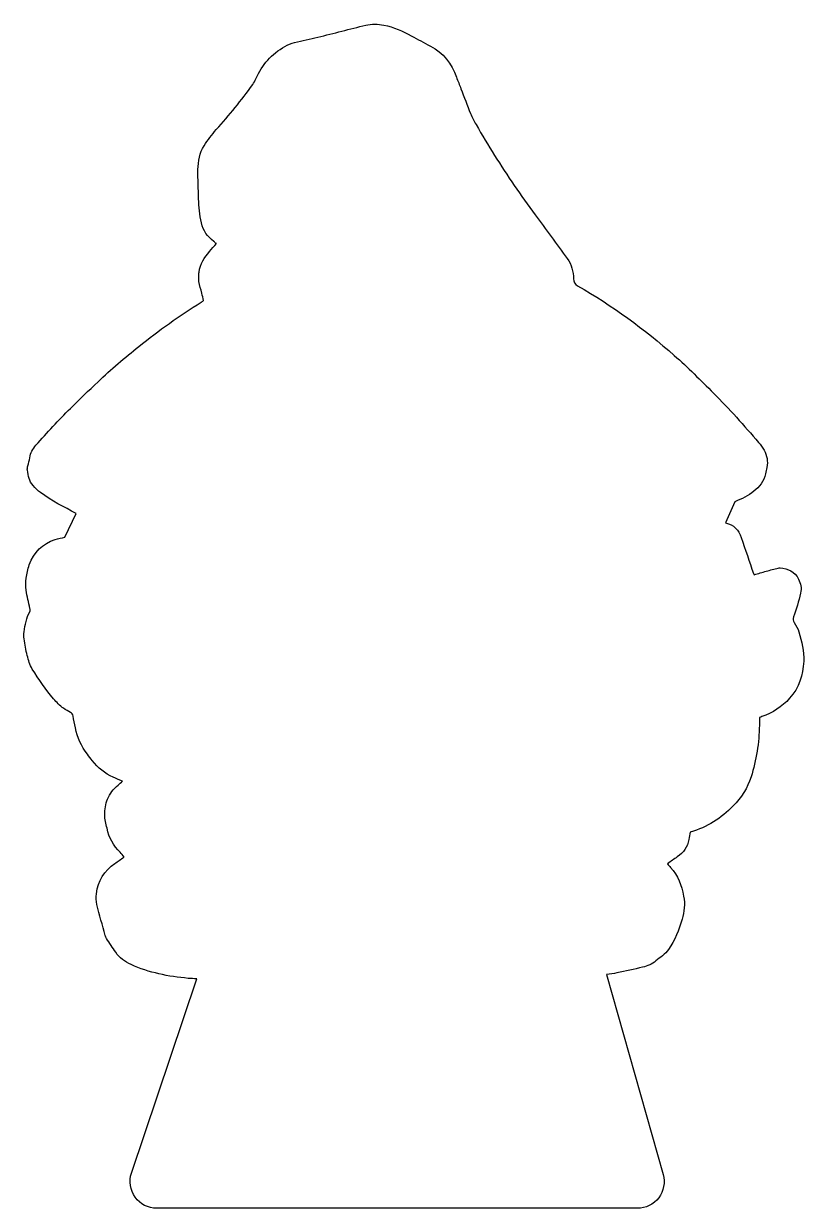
# Model space of a CAD drawing. Header units: inches. Extents: x 2.4 to 4.23, y -1.32 to 1.45.
import ezdxf

# ---------------------------------------------------------------- set-up
doc = ezdxf.new("R2010")
doc.units = ezdxf.units.IN
doc.header["$MEASUREMENT"] = 0
doc.layers.add('Edge.Cuts', color=7, linetype='Continuous', lineweight=0)

msp = doc.modelspace()

# ---------------------------------------------------------------- linework, layer by layer
at = {"layer": 'Edge.Cuts', "color": 7, "lineweight": 25}
msp.add_open_spline([(2.5, 0.25), (2.4924, 0.2482), (2.4847, 0.2469), (2.4773, 0.2446), (2.4472, 0.2351), (2.4271, 0.2148), (2.4165, 0.1854), (2.4129, 0.1753), (2.4108, 0.1645), (2.4094, 0.1538), (2.4082, 0.1445), (2.4079, 0.1349), (2.4092, 0.1257), (2.4113, 0.1115), (2.4149, 0.0975), (2.4181, 0.0834), (2.4188, 0.0806), (2.419, 0.0783), (2.4175, 0.0756), (2.4095, 0.061), (2.4068, 0.0448), (2.4044, 0.0286), (2.4036, 0.0232), (2.4033, 0.0175), (2.4042, 0.0121), (2.4062, -0.001), (2.4084, -0.0142), (2.4117, -0.027), (2.4146, -0.0379), (2.4174, -0.0496), (2.4234, -0.0589), (2.439, -0.0827), (2.4543, -0.107), (2.4736, -0.1283), (2.4808, -0.1362), (2.4871, -0.1452), (2.4968, -0.1507), (2.5024, -0.1538), (2.5076, -0.1576), (2.5133, -0.1604), (2.517, -0.1623), (2.5184, -0.165), (2.5191, -0.1687), (2.5208, -0.178), (2.5227, -0.1872), (2.5246, -0.1964), (2.5294, -0.219), (2.5382, -0.2398), (2.5526, -0.258), (2.5566, -0.263), (2.5603, -0.2682), (2.5642, -0.2732), (2.5774, -0.2902), (2.5937, -0.3033), (2.6132, -0.3123), (2.6199, -0.3154), (2.6268, -0.3182), (2.6347, -0.3216), (2.6313, -0.3247), (2.6282, -0.3278), (2.6248, -0.3304), (2.6136, -0.3392), (2.6053, -0.3504), (2.6, -0.3632), (2.5953, -0.3747), (2.5936, -0.3873), (2.5932, -0.3998), (2.5928, -0.4109), (2.5965, -0.4211), (2.5987, -0.4317), (2.6032, -0.4536), (2.6139, -0.472), (2.6294, -0.4879), (2.6327, -0.4912), (2.6353, -0.4951), (2.6386, -0.4992), (2.6307, -0.5046), (2.6239, -0.5093), (2.6171, -0.514), (2.5921, -0.5311), (2.5776, -0.5545), (2.5741, -0.5848), (2.573, -0.5936), (2.573, -0.6021), (2.5751, -0.6104), (2.5811, -0.6346), (2.5878, -0.6587), (2.5943, -0.6828), (2.5949, -0.6851), (2.5959, -0.6875), (2.5973, -0.6895), (2.6045, -0.7004), (2.6119, -0.7112), (2.6191, -0.7221), (2.6279, -0.7355), (2.6405, -0.7444), (2.6549, -0.7509), (2.6974, -0.7699), (2.7423, -0.779), (2.7885, -0.7831), (2.7953, -0.7837), (2.8022, -0.784), (2.809, -0.7843), (2.809, -0.7843), (2.656, -1.2392), (2.656, -1.2392), (2.6496, -1.2583), (2.6527, -1.2793), (2.6645, -1.2956), (2.6762, -1.312), (2.6951, -1.3217), (2.7152, -1.3217), (2.7152, -1.3217), (3.8417, -1.3217), (3.8417, -1.3217), (3.8612, -1.3217), (3.8797, -1.3125), (3.8915, -1.2969), (3.9033, -1.2812), (3.9071, -1.261), (3.9018, -1.2422), (3.9018, -1.2422), (3.7694, -0.7737), (3.7694, -0.7737), (3.7776, -0.7729), (3.7857, -0.7719), (3.7937, -0.7704), (3.8139, -0.7665), (3.8338, -0.7614), (3.8538, -0.7571), (3.8654, -0.7545), (3.8759, -0.7499), (3.8851, -0.7423), (3.8954, -0.7339), (3.9067, -0.7268), (3.9145, -0.7155), (3.9296, -0.6938), (3.9396, -0.6699), (3.9463, -0.6446), (3.9511, -0.6268), (3.9541, -0.6094), (3.95, -0.5905), (3.9446, -0.5656), (3.9369, -0.5424), (3.9194, -0.5233), (3.9171, -0.5207), (3.9148, -0.5179), (3.9121, -0.5147), (3.9201, -0.5091), (3.9275, -0.5037), (3.935, -0.4986), (3.9496, -0.4886), (3.9592, -0.4752), (3.9624, -0.4576), (3.9634, -0.4519), (3.9645, -0.4462), (3.9656, -0.4405), (4.0048, -0.4297), (4.0377, -0.4079), (4.0661, -0.3794), (4.0852, -0.3601), (4.0997, -0.3375), (4.1081, -0.3113), (4.1206, -0.2718), (4.1266, -0.2314), (4.1275, -0.1902), (4.1276, -0.1841), (4.1275, -0.1781), (4.1275, -0.1722), (4.1299, -0.1713), (4.1315, -0.1707), (4.133, -0.1702), (4.1586, -0.1616), (4.1803, -0.1472), (4.1984, -0.1273), (4.2208, -0.1027), (4.2296, -0.0728), (4.2314, -0.0404), (4.2328, -0.0167), (4.2269, 0.0059), (4.2201, 0.0282), (4.2178, 0.036), (4.2135, 0.0434), (4.209, 0.0503), (4.206, 0.0548), (4.2053, 0.0583), (4.2072, 0.0632), (4.2144, 0.0813), (4.2194, 0.1), (4.2241, 0.1189), (4.2271, 0.1308), (4.2239, 0.1418), (4.2193, 0.1519), (4.2109, 0.1697), (4.1943, 0.176), (4.1759, 0.1783), (4.1745, 0.1785), (4.1731, 0.1781), (4.1718, 0.1778), (4.1624, 0.1754), (4.1529, 0.1731), (4.1436, 0.1706), (4.1341, 0.1679), (4.1247, 0.1649), (4.1154, 0.1621), (4.1145, 0.1635), (4.114, 0.1642), (4.1137, 0.1649), (4.1041, 0.193), (4.0944, 0.221), (4.0851, 0.2492), (4.0791, 0.2675), (4.0676, 0.279), (4.0484, 0.2837), (4.0484, 0.2837), (4.0703, 0.3331), (4.0703, 0.3331), (4.0857, 0.3401), (4.1014, 0.3466), (4.1146, 0.3575), (4.1278, 0.3682), (4.1382, 0.3809), (4.1416, 0.3982), (4.1426, 0.4034), (4.1441, 0.4084), (4.1451, 0.4136), (4.1479, 0.4278), (4.1452, 0.4413), (4.1387, 0.4538), (4.1352, 0.4603), (4.1302, 0.4662), (4.1254, 0.4719), (4.0916, 0.5117), (4.0568, 0.5506), (4.0199, 0.5875), (3.9899, 0.6175), (3.96, 0.6477), (3.9281, 0.6758), (3.8578, 0.7375), (3.7825, 0.7924), (3.7014, 0.839), (3.6944, 0.843), (3.6924, 0.848), (3.6921, 0.855), (3.6912, 0.8721), (3.6876, 0.8886), (3.6773, 0.9027), (3.6524, 0.9371), (3.6271, 0.9712), (3.6019, 1.0054), (3.5686, 1.0506), (3.5365, 1.0966), (3.5068, 1.1442), (3.492, 1.1679), (3.4777, 1.1921), (3.4636, 1.2163), (3.4587, 1.2246), (3.4542, 1.2333), (3.4505, 1.2422), (3.4427, 1.2615), (3.4355, 1.281), (3.428, 1.3004), (3.4245, 1.3095), (3.421, 1.3185), (3.4175, 1.3276), (3.4057, 1.359), (3.3872, 1.3847), (3.3565, 1.4003), (3.3414, 1.408), (3.3267, 1.4164), (3.3117, 1.4242), (3.2913, 1.4349), (3.2707, 1.4451), (3.2476, 1.4493), (3.2333, 1.452), (3.2189, 1.4527), (3.2048, 1.4492), (3.1673, 1.44), (3.13, 1.4303), (3.0926, 1.4211), (3.0746, 1.4167), (3.0563, 1.4132), (3.0383, 1.4086), (3.0303, 1.4066), (3.0222, 1.4037), (3.0152, 1.3996), (2.9846, 1.3816), (2.9618, 1.3565), (2.9477, 1.3238), (2.9457, 1.319), (2.943, 1.3143), (2.94, 1.3101), (2.9138, 1.2731), (2.8848, 1.2384), (2.8548, 1.2045), (2.8443, 1.1927), (2.8346, 1.18), (2.826, 1.1668), (2.8152, 1.1501), (2.8122, 1.1305), (2.8118, 1.111), (2.8114, 1.0883), (2.8128, 1.0656), (2.8132, 1.0428), (2.8136, 1.0237), (2.8157, 1.0047), (2.8198, 0.986), (2.8238, 0.9676), (2.8344, 0.954), (2.8487, 0.9426), (2.8506, 0.9411), (2.8525, 0.9396), (2.855, 0.9376), (2.8495, 0.9312), (2.8443, 0.9251), (2.8391, 0.9191), (2.8271, 0.905), (2.8165, 0.8903), (2.8144, 0.8711), (2.8143, 0.8705), (2.8141, 0.87), (2.8141, 0.8695), (2.8139, 0.8626), (2.8128, 0.8556), (2.8139, 0.8489), (2.8153, 0.8396), (2.8184, 0.8306), (2.8208, 0.8215), (2.8222, 0.8157), (2.8237, 0.8099), (2.8251, 0.8044), (2.8225, 0.8026), (2.821, 0.8015), (2.8193, 0.8004), (2.7683, 0.7693), (2.7201, 0.7341), (2.6734, 0.6968), (2.6404, 0.6705), (2.6081, 0.6433), (2.5776, 0.6142), (2.5559, 0.5935), (2.5342, 0.5728), (2.5129, 0.5517), (2.4989, 0.5379), (2.4853, 0.5236), (2.4718, 0.5092), (2.4584, 0.4948), (2.4453, 0.4801), (2.4322, 0.4654), (2.4246, 0.457), (2.4191, 0.4476), (2.4175, 0.4361), (2.4166, 0.4298), (2.4145, 0.4237), (2.4132, 0.4175), (2.4125, 0.414), (2.4112, 0.4102), (2.4119, 0.4068), (2.4144, 0.3941), (2.4159, 0.3808), (2.4255, 0.3708), (2.4311, 0.3651), (2.4365, 0.3589), (2.443, 0.3544), (2.4693, 0.3357), (2.4976, 0.3204), (2.5263, 0.3058), (2.5263, 0.3058), (2.5, 0.25), (2.5, 0.25)], degree=3, knots=[0, 0, 0, 0, 1, 1, 1, 2, 2, 2, 3, 3, 3, 4, 4, 4, 5, 5, 5, 6, 6, 6, 7, 7, 7, 8, 8, 8, 9, 9, 9, 10, 10, 10, 11, 11, 11, 12, 12, 12, 13, 13, 13, 14, 14, 14, 15, 15, 15, 16, 16, 16, 17, 17, 17, 18, 18, 18, 19, 19, 19, 20, 20, 20, 21, 21, 21, 22, 22, 22, 23, 23, 23, 24, 24, 24, 25, 25, 25, 26, 26, 26, 27, 27, 27, 28, 28, 28, 29, 29, 29, 30, 30, 30, 31, 31, 31, 32, 32, 32, 33, 33, 33, 34, 34, 34, 35, 35, 35, 36, 36, 36, 37, 37, 37, 38, 38, 38, 39, 39, 39, 40, 40, 40, 41, 41, 41, 42, 42, 42, 43, 43, 43, 44, 44, 44, 45, 45, 45, 46, 46, 46, 47, 47, 47, 48, 48, 48, 49, 49, 49, 50, 50, 50, 51, 51, 51, 52, 52, 52, 53, 53, 53, 54, 54, 54, 55, 55, 55, 56, 56, 56, 57, 57, 57, 58, 58, 58, 59, 59, 59, 60, 60, 60, 61, 61, 61, 62, 62, 62, 63, 63, 63, 64, 64, 64, 65, 65, 65, 66, 66, 66, 67, 67, 67, 68, 68, 68, 69, 69, 69, 70, 70, 70, 71, 71, 71, 72, 72, 72, 73, 73, 73, 74, 74, 74, 75, 75, 75, 76, 76, 76, 77, 77, 77, 78, 78, 78, 79, 79, 79, 80, 80, 80, 81, 81, 81, 82, 82, 82, 83, 83, 83, 84, 84, 84, 85, 85, 85, 86, 86, 86, 87, 87, 87, 88, 88, 88, 89, 89, 89, 90, 90, 90, 91, 91, 91, 92, 92, 92, 93, 93, 93, 94, 94, 94, 95, 95, 95, 96, 96, 96, 97, 97, 97, 98, 98, 98, 99, 99, 99, 100, 100, 100, 101, 101, 101, 102, 102, 102, 103, 103, 103, 104, 104, 104, 105, 105, 105, 106, 106, 106, 107, 107, 107, 108, 108, 108, 109, 109, 109, 110, 110, 110, 111, 111, 111, 112, 112, 112, 113, 113, 113, 114, 114, 114, 115, 115, 115, 116, 116, 116, 117, 117, 117, 118, 118, 118, 119, 119, 119, 120, 120, 120, 121, 121, 121, 122, 122, 122, 123, 123, 123, 123], dxfattribs=at)

doc.saveas('drawing.dxf')
